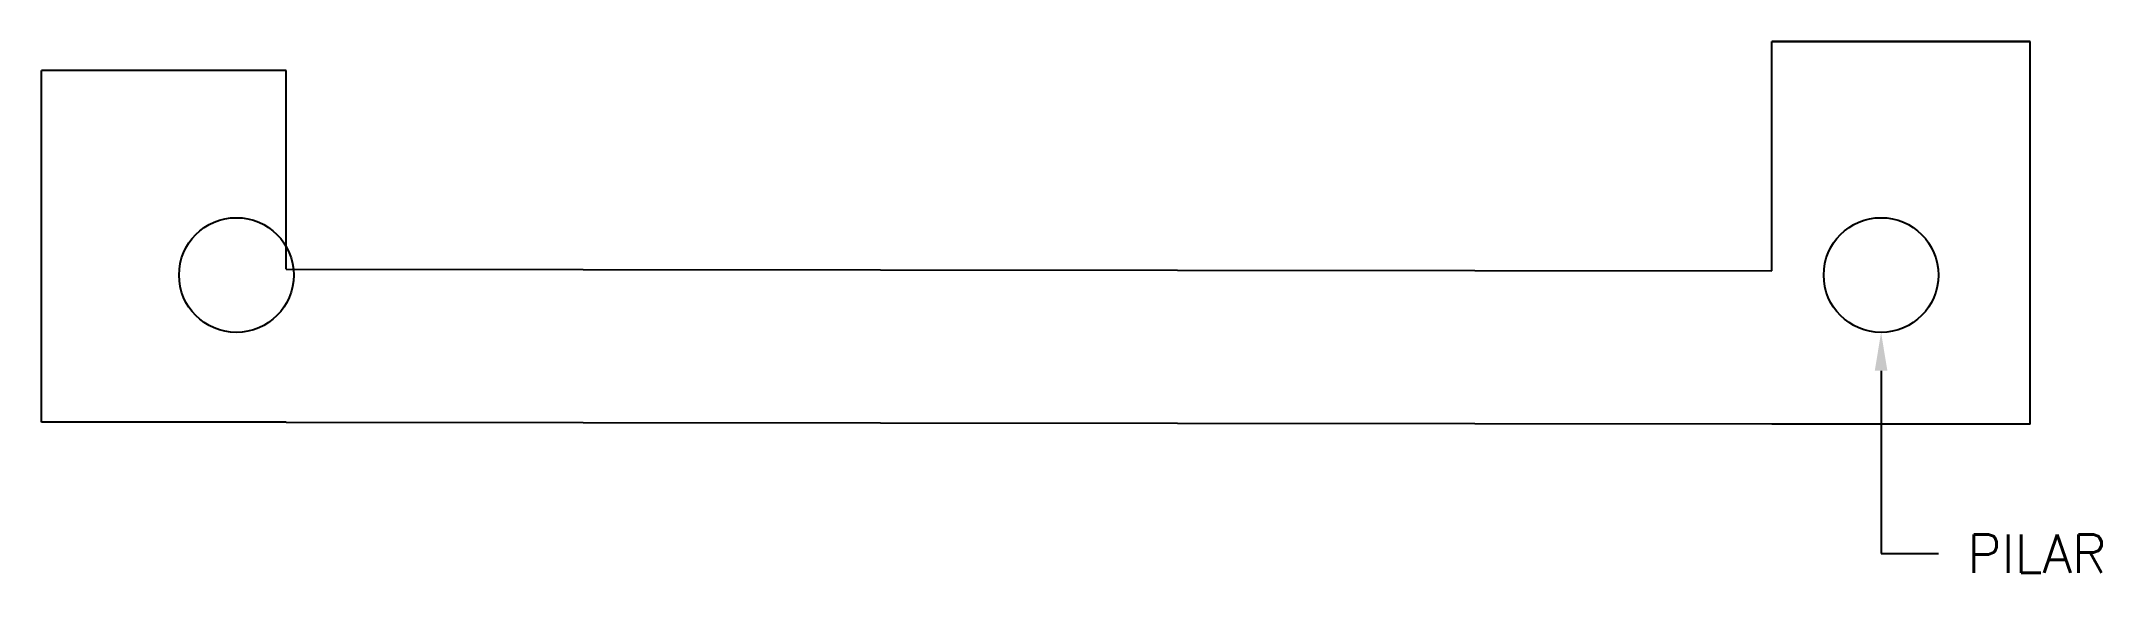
# Model space of a CAD drawing. Header units: millimetres. Extents: x 45003 to 46969, y 6653 to 6979.
# Drawn here: x 46428 to 46969, y 6653 to 6795 of the extents above.
import ezdxf
from ezdxf import colors
from ezdxf.entities.mleader import LeaderData, LeaderLine
from ezdxf.math import Vec2, Vec3

# ---------------------------------------------------------------- set-up
doc = ezdxf.new("R2010")
doc.units = ezdxf.units.MM
for name, color, linetype in [('ARQ-COTAS', 30, 'Continuous'), ('ARQ-ESTRUTURA', 6, 'Continuous'), ('ARQ-PENA-02', 2, 'Continuous')]:
    doc.layers.add(name, color=color, linetype=linetype)
doc.styles.add('Romans_Anot', font='romans.shx')

msp = doc.modelspace()

# ---------------------------------------------------------------- linework, layer by layer
at = {"layer": 'ARQ-ESTRUTURA'}
for centre in [(46479.144, 6733.986), (46909.144, 6733.986)]:
    msp.add_circle(centre, 15, dxfattribs=at)
at = {"layer": 'ARQ-PENA-02'}
for p, q in [((46948.144, 6795.086), (46880.544, 6795.086)), ((46880.544, 6795.086), (46948.144, 6795.086)), ((46880.544, 6735.06), (46880.544, 6795.086)), ((46948.144, 6694.986), (46948.144, 6795.086)), ((46428.144, 6695.486), (46428.144, 6787.486)), ((46492.144, 6787.486), (46428.144, 6787.486)), ((46492.144, 6735.486), (46492.144, 6787.486)), ((46492.144, 6735.486), (46880.544, 6735.06)), ((46492.144, 6695.486), (46428.144, 6695.486)), ((46492.144, 6695.486), (46880.544, 6695.06)), ((46880.544, 6694.986), (46880.544, 6695.06)), ((46880.544, 6695.06), (46948.144, 6695.06))]:
    msp.add_line(p, q, dxfattribs=at)

# ---------------------------------------------------------------- leaders
at = {"layer": 'ARQ-COTAS'}
ml = msp.add_multileader_mtext('Standard', dxfattribs=at)
ml.set_content('PILAR', color=2, style='Romans_Anot')
ml.set_leader_properties(color=256, linetype='ByLayer', lineweight=-1)
ml.build(insert=Vec2(0, 0))
ml.multileader.update_dxf_attribs({"dogleg_length": 0.3, "arrow_head_size": 10, "scale": 0.5})
ctx = ml.context
ctx.base_point, ctx.scale, ctx.char_height, ctx.arrow_head_size, ctx.landing_gap_size, ctx.plane_origin = Vec3(46924.144, 6661.17), 0.5, 10, 10, 7.5, Vec3(46909.144, 6520.051)
notes = []
notes.append((ctx, [(0, (1, 1, 0), (46909.144, 6661.17), (1, 0), 15, [(0, [(46909.144, 6718.986)], 0, [])])]))
ctx.mtext.insert, ctx.mtext.flow_direction = Vec3(46931.644, 6666.17), 5
for ctx, leaders in notes:
    for number, flags, end, landing, length, lines in leaders:
        leader = LeaderData()
        leader.index, (leader.has_last_leader_line, leader.has_dogleg_vector, leader.attachment_direction) = number, flags
        leader.last_leader_point, leader.dogleg_vector, leader.dogleg_length = Vec3(end), Vec3(landing), length
        for number, points, colour, breaks in lines:
            line = LeaderLine()
            line.index, line.vertices, line.color, line.breaks = number, Vec3.list(points), colors.encode_raw_color(colour), breaks
            leader.lines.append(line)
        ctx.leaders.append(leader)

doc.saveas('drawing.dxf')
